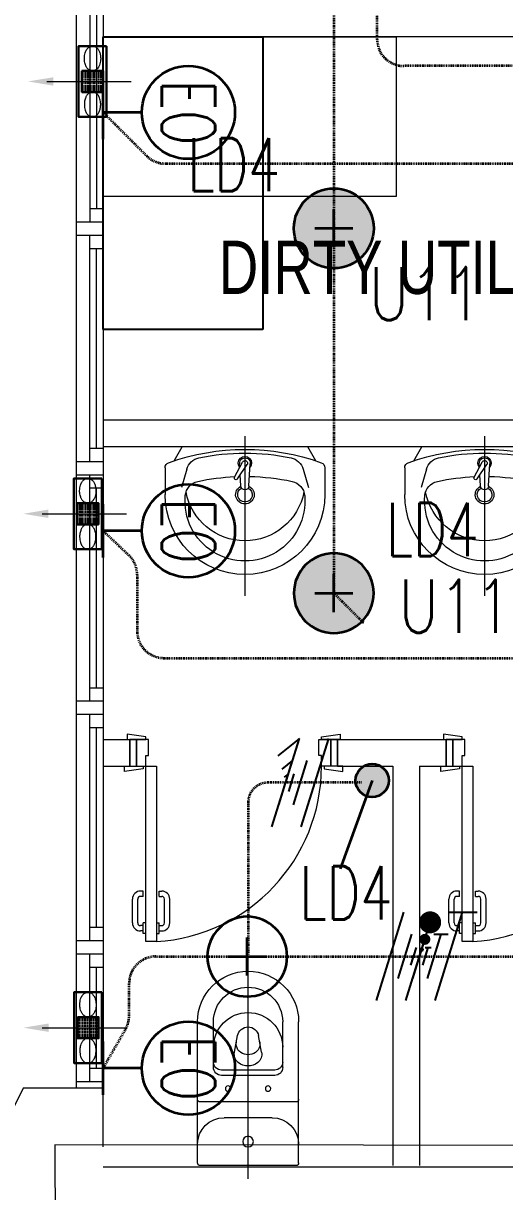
# Model space of a CAD drawing. Extents: x -12260 to 184725, y -29287 to 19916.
# Drawn here: x -1814 to -6, y 1472 to 5860 of the extents above; entities that cross this region are included whole.
import ezdxf
from ezdxf.enums import TextEntityAlignment as Align

# ---------------------------------------------------------------- set-up
doc = ezdxf.new("R2010")
doc.units = 0
doc.header["$LTSCALE"] = 0.25
doc.linetypes.add('DASHDOT', pattern=[25.4, 12.7, -6.35, 0, -6.35])
doc.linetypes.add('DASHED2', pattern=[9.525, 6.35, -3.175])
for name, color, linetype, lineweight in [('01-First Floor-FUR$0$72_EGR_BASE_TEXT', 252, 'Continuous', 5), ('01-First Floor-FUR$0$Aluminum', 251, 'Continuous', 5), ('01-First Floor-FUR$0$C-HYDR-CTCH', 251, 'Continuous', 5), ('01-First Floor-FUR$0$LOADING', 253, 'Continuous', 5), ('01-First Floor-FUR$0$SANIT', 250, 'Continuous', 5), ('01-First Floor-FUR$0$Structure', 251, 'Continuous', 5), ('01-First Floor-FUR$0$Walls', 251, 'Continuous', 5), ('01-First Floor-FUR$0$Wooden Joinery', 251, 'Continuous', 5), ('E-LITE-CIRC', 6, 'Continuous', 25), ('E-LITE-CIRC-NUMB', 6, 'Continuous', 25), ('E-LITE-CLNG @ 100', 150, 'Continuous', 35), ('E-LITE-CLNG-CNDT', 6, 'DASHDOT', 35), ('E-LITE-CTRL', 6, 'Continuous', 25), ('E-LITE-IDEN', 6, 'Continuous', 25), ('E-LITE-SWCH @ 100', 3, 'Continuous', 35), ('E-POWR-CIRC-NUMB', 6, 'Continuous', 25), ('E-POWR-WALL @ 100', 4, 'Continuous', 35), ('E-POWR-WIRE', 6, 'Continuous', 25), ('E-POWR-WIRE @ 100', 6, 'Continuous', 25), ('E-POWR-WIRE @ 20', 6, 'Continuous', 25), ('E-POWR-WIRE @ 50', 6, 'Continuous', 25)]:
    doc.layers.add(name, color=color, linetype=linetype, lineweight=lineweight)
for name, color, linetype in [('01-First Floor-FUR$0$FALSE CEILING', 251, 'Continuous'), ('E-POWR-IDEN', 101, 'Continuous'), ('MC-EX-EQPM', 2, 'Continuous')]:
    doc.layers.add(name, color=color, linetype=linetype)
doc.styles.add('01-First Floor-FUR$0$X3G_ENTITY_9EC9', font='swisscl.ttf', dxfattribs={"height": 0.2})
doc.styles.add('DC_SIMPLEX', font='SIMPLEX.shx', dxfattribs={"width": 0.7})

# ---------------------------------------------------------------- blocks, each defined once
blk = doc.blocks.new('DC_LT-CL-Point')
for p, q in [((0, -0.711), (0, 0.711)), ((0.711, 0), (-0.711, 0))]:
    blk.add_line(p, q)
blk.add_circle((0, 0), 1.5)
at = {"layer": 'E-LITE-CIRC-NUMB', "style": 'DC_SIMPLEX', "width": 0.7, "flags": 8}
blk.add_attdef('CIRCUIT', text='', height=2, rotation=360, dxfattribs=at).set_placement((-3.364, 1.5), align=Align.RIGHT)
at = {"layer": 'E-LITE-CTRL', "style": 'DC_SIMPLEX', "width": 0.7, "flags": 8}
blk.add_attdef('CONTROL', (3.364, -3.498), '', height=2, rotation=360, dxfattribs=at)
at = {"layer": 'E-LITE-IDEN', "style": 'DC_SIMPLEX', "width": 0.7, "flags": 8}
blk.add_attdef('TYPE', (3.364, 1.5), '', height=2, rotation=360, dxfattribs=at)
blk = doc.blocks.new('*U37')
blk.add_hatch(color=256).paths.add_polyline_path([(0.625, 0.625, 1), (-0.625, 0.625, 1)])
blk.add_line((0, 0.625), (1.2, 3.947))
blk.add_circle((0, 0.625), 0.625)
at = {"layer": 'E-LITE-CTRL', "style": 'DC_SIMPLEX', "width": 0.7, "flags": 8}
blk.add_attdef('CONTROL', (-26.627, -10.116), '', height=2, rotation=360, dxfattribs=at)
at = {"layer": 'E-LITE-IDEN', "style": 'DC_SIMPLEX', "width": 0.7, "flags": 8}
blk.add_attdef('TYPE', text='', height=2, rotation=360, dxfattribs=at).set_placement((-31.991, -10.116), align=Align.RIGHT)
blk = doc.blocks.new('*U305')
h = blk.add_hatch(color=254)
h.dxf.hatch_style = 1
edge = h.paths.add_edge_path()
edge.add_arc((0, 0), 1.5, 0, 360)
for p, q in [((0, -0.711), (0, 0.711)), ((0.711, 0), (-0.711, 0))]:
    blk.add_line(p, q)
blk.add_circle((0, 0), 1.5)
at = {"layer": 'E-LITE-CIRC-NUMB', "style": 'DC_SIMPLEX', "width": 0.7, "flags": 8}
blk.add_attdef('CIRCUIT', text='', height=2, rotation=360, dxfattribs=at).set_placement((-3.364, 1.5), align=Align.RIGHT)
at = {"layer": 'E-LITE-CTRL', "style": 'DC_SIMPLEX', "width": 0.7, "flags": 8}
blk.add_attdef('CONTROL', (3.364, -3.498), '', height=2, rotation=360, dxfattribs=at)
at = {"layer": 'E-LITE-IDEN', "style": 'DC_SIMPLEX', "width": 0.7, "flags": 8}
blk.add_attdef('TYPE', (3.364, 1.5), '', height=2, rotation=360, dxfattribs=at)
blk = doc.blocks.new('*U304')
h = blk.add_hatch(color=254)
h.dxf.hatch_style = 1
edge = h.paths.add_edge_path()
edge.add_arc((0, 0), 1.5, 0, 360)
for p, q in [((0, -0.711), (0, 0.711)), ((0.711, 0), (-0.711, 0))]:
    blk.add_line(p, q)
blk.add_circle((0, 0), 1.5)
at = {"layer": 'E-LITE-CIRC-NUMB', "style": 'DC_SIMPLEX', "width": 0.7, "flags": 8}
blk.add_attdef('CIRCUIT', text='', height=2, rotation=360, dxfattribs=at).set_placement((-3.364, 1.5), align=Align.RIGHT)
at = {"layer": 'E-LITE-CTRL', "style": 'DC_SIMPLEX', "width": 0.7, "flags": 8}
blk.add_attdef('CONTROL', (3.364, -3.498), '', height=2, rotation=360, dxfattribs=at)
at = {"layer": 'E-LITE-IDEN', "style": 'DC_SIMPLEX', "width": 0.7, "flags": 8}
blk.add_attdef('TYPE', (3.364, 1.5), '', height=2, rotation=360, dxfattribs=at)
blk = doc.blocks.new('*U44')
for p, q in [((-1.617, -1.658), (-0.587, 1.663)), ((-0.515, -1.66), (0.515, 1.66)), ((0.587, -1.663), (1.617, 1.658)), ((1.078, 1.659), (2.157, 1.657))]:
    blk.add_line(p, q)
at = {"const_width": 0.414}
blk.add_lwpolyline([(0.19, 1.278, 1), (0.604, 1.277, 1)], format="xyb", close=True, dxfattribs=at)
blk = doc.blocks.new('*U740')
at = {"layer": 'E-POWR-WIRE @ 100', "xscale": 100, "yscale": 100, "zscale": 100}
blk.add_blockref('*U44', (-325.7, 2355.9, 0), dxfattribs=at)
at = {"layer": 'E-POWR-WIRE @ 20', "xscale": 20, "yscale": 20, "zscale": 20}
blk.add_blockref('*U44', (-325.7, 2355.9, 0), dxfattribs=at)
at = {"layer": 'E-POWR-WIRE @ 50', "xscale": 50, "yscale": 50, "zscale": 50}
blk.add_blockref('*U44', (-325.7, 2355.9, 0), dxfattribs=at)
blk = doc.blocks.new('*U46')
for p, q in [((-0.515, -1.66), (0.515, 1.66)), ((0.515, 1.66), (-0.287, 1.001)), ((0.587, -1.663), (1.617, 1.658))]:
    blk.add_line(p, q)
blk = doc.blocks.new('*U757')
at = {"layer": 'E-POWR-WIRE @ 100', "xscale": 100, "yscale": 100, "zscale": 100}
blk.add_blockref('*U46', (-828.7, 3008.6), dxfattribs=at)
at = {"layer": 'E-POWR-WIRE @ 20', "xscale": 20, "yscale": 20, "zscale": 20}
blk.add_blockref('*U46', (-828.7, 3008.6), dxfattribs=at)
at = {"layer": 'E-POWR-WIRE @ 50', "xscale": 50, "yscale": 50, "zscale": 50}
blk.add_blockref('*U46', (-828.7, 3008.6), dxfattribs=at)
blk = doc.blocks.new('*U180')
at = {"layer": 'MC-EX-EQPM', "lineweight": 9}
blk.add_hatch(color=15, dxfattribs=at).paths.add_polyline_path([(15.7, 160.3), (-15.7, 160.3), (0, 254.8)], flags=0)
at = {"layer": 'MC-EX-EQPM', "color": 15, "lineweight": 9}
blk.add_line((0, 183.8), (0, -132.9), dxfattribs=at)
at = {"layer": 'MC-EX-EQPM', "color": 2, "linetype": 'DASHED2', "lineweight": 30, "ltscale": 2.5}
for p, q in [((-32.6, 52.3), (-32.6, -27.5)), ((-26.4, 52.3), (-26.4, -27.5)), ((-17.2, 52.3), (-17.2, -27.5)), ((-6.9, 52.3), (-6.9, -27.5)), ((6.9, 52.3), (6.9, -27.5)), ((17.2, 52.3), (17.2, -27.5)), ((26.4, 52.3), (26.4, -27.5)), ((32.6, 52.3), (32.6, -27.5))]:
    blk.add_line(p, q, dxfattribs=at)
at = {"layer": 'MC-EX-EQPM', "color": 5, "lineweight": 30, "ltscale": 2.5}
blk.add_lwpolyline([(-133, -39.8), (133, -39.8), (133, 64.7), (-133, 64.7)], close=True, dxfattribs=at)
at = {"layer": 'MC-EX-EQPM', "color": 1, "lineweight": 30, "ltscale": 2.5}
blk.add_lwpolyline([(-39.9, 52.3), (39.9, 52.3), (39.9, -27.5), (-39.9, -27.5)], close=True, dxfattribs=at)
at = {"layer": 'MC-EX-EQPM', "color": 2, "lineweight": 9}
for points, knots in [([(-39.9, 12.4), (-39.9, 13.7), (-40, 14.9), (-40.4, 17.4), (-40.7, 18.6), (-41.5, 20.9), (-42, 22), (-43, 24), (-43.6, 25), (-44.9, 26.9), (-45.6, 27.7), (-47.4, 29.8), (-48.6, 31), (-51.1, 33), (-52.4, 34), (-55.1, 35.6), (-56.5, 36.4), (-59.4, 37.8), (-60.9, 38.4), (-65, 39.9), (-67.6, 40.7), (-73, 41.9), (-75.8, 42.3), (-81.5, 42.9), (-84.3, 43), (-90.7, 43), (-94.3, 42.7), (-101.2, 41.7), (-104.6, 40.9), (-110, 39.2), (-112.2, 38.4), (-116.4, 36.4), (-118.4, 35.3), (-121.7, 33.1), (-123.1, 32), (-125.6, 29.7), (-126.8, 28.4), (-128.8, 25.9), (-129.5, 24.7), (-130.9, 22.1), (-131.5, 20.8), (-132.4, 17.9), (-132.7, 16.4), (-133, 14), (-133, 13.2), (-133, 12.4)], [0, 0, 0, 0, 0.083152, 0.083152, 0.166304, 0.166304, 0.249457, 0.249457, 0.332609, 0.332609, 0.415761, 0.415761, 0.545395, 0.545395, 0.675028, 0.675028, 0.804662, 0.804662, 0.934296, 0.934296, 1.152782, 1.152782, 1.371268, 1.371268, 1.589754, 1.589754, 1.860357, 1.860357, 2.130959, 2.130959, 2.317705, 2.317705, 2.504451, 2.504451, 2.641391, 2.641391, 2.778331, 2.778331, 2.881554, 2.881554, 2.984776, 2.984776, 3.087999, 3.087999, 3.141593, 3.141593, 3.141593, 3.141593]), ([(-133, 12.4), (-133, 11.7), (-133, 10.9), (-132.7, 8.6), (-132.4, 7.1), (-131.5, 4.3), (-131, 2.9), (-129.6, 0.3), (-128.9, -0.9), (-127.2, -3.1), (-126.3, -4.1), (-124.4, -6), (-123.5, -6.8), (-121.4, -8.4), (-120.4, -9.1), (-117.5, -11), (-115.7, -11.9), (-111.8, -13.7), (-109.8, -14.4), (-105.7, -15.7), (-103.6, -16.2), (-99.3, -17.1), (-97.1, -17.4), (-90.1, -18.2), (-85.3, -18.3), (-77.2, -17.7), (-74, -17.2), (-67.7, -15.9), (-64.6, -15), (-59.7, -13.1), (-57.7, -12.2), (-54, -10.1), (-52.2, -9), (-49.2, -6.7), (-48, -5.6), (-45.8, -3.2), (-44.7, -1.9), (-43.1, 0.7), (-42.4, 1.9), (-41.3, 4.5), (-40.8, 5.9), (-40.2, 8.8), (-40, 10.2), (-39.9, 12), (-39.9, 12.2), (-39.9, 12.4)], [3.141593, 3.141593, 3.141593, 3.141593, 3.191222, 3.191222, 3.294445, 3.294445, 3.397668, 3.397668, 3.500891, 3.500891, 3.604114, 3.604114, 3.707337, 3.707337, 3.810559, 3.810559, 3.981855, 3.981855, 4.15315, 4.15315, 4.324446, 4.324446, 4.495741, 4.495741, 4.865323, 4.865323, 5.117184, 5.117184, 5.369044, 5.369044, 5.542485, 5.542485, 5.715925, 5.715925, 5.843378, 5.843378, 5.97083, 5.97083, 6.069787, 6.069787, 6.168745, 6.168745, 6.267702, 6.267702, 6.283185, 6.283185, 6.283185, 6.283185]), ([(39.9, 12.4), (39.9, 13.7), (40, 14.9), (40.4, 17.4), (40.7, 18.6), (41.5, 20.9), (42, 22), (43, 24), (43.6, 25), (44.9, 26.9), (45.6, 27.7), (47.4, 29.8), (48.6, 31), (51.1, 33), (52.4, 34), (55.1, 35.6), (56.5, 36.4), (59.4, 37.8), (60.9, 38.4), (65, 39.9), (67.6, 40.7), (73, 41.9), (75.8, 42.3), (81.5, 42.9), (84.3, 43), (90.7, 43), (94.3, 42.7), (101.2, 41.7), (104.6, 40.9), (110, 39.2), (112.2, 38.4), (116.4, 36.4), (118.4, 35.3), (121.7, 33.1), (123.1, 32), (125.6, 29.7), (126.8, 28.4), (128.8, 25.9), (129.5, 24.7), (130.9, 22.1), (131.5, 20.8), (132.4, 17.9), (132.7, 16.4), (133, 14), (133, 13.2), (133, 12.4)], [0, 0, 0, 0, 0.083152, 0.083152, 0.166304, 0.166304, 0.249457, 0.249457, 0.332609, 0.332609, 0.415761, 0.415761, 0.545395, 0.545395, 0.675028, 0.675028, 0.804662, 0.804662, 0.934296, 0.934296, 1.152782, 1.152782, 1.371268, 1.371268, 1.589754, 1.589754, 1.860357, 1.860357, 2.130959, 2.130959, 2.317705, 2.317705, 2.504451, 2.504451, 2.641391, 2.641391, 2.778331, 2.778331, 2.881554, 2.881554, 2.984776, 2.984776, 3.087999, 3.087999, 3.141593, 3.141593, 3.141593, 3.141593]), ([(133, 12.4), (133, 11.7), (133, 10.9), (132.7, 8.6), (132.4, 7.1), (131.5, 4.3), (131, 2.9), (129.6, 0.3), (128.9, -0.9), (127.2, -3.1), (126.3, -4.1), (124.4, -6), (123.5, -6.8), (121.4, -8.4), (120.4, -9.1), (117.5, -11), (115.7, -11.9), (111.8, -13.7), (109.8, -14.4), (105.7, -15.7), (103.6, -16.2), (99.3, -17.1), (97.1, -17.4), (90.1, -18.2), (85.3, -18.3), (77.2, -17.7), (74, -17.2), (67.7, -15.9), (64.6, -15), (59.7, -13.1), (57.7, -12.2), (54, -10.1), (52.2, -9), (49.2, -6.7), (48, -5.6), (45.8, -3.2), (44.7, -1.9), (43.1, 0.7), (42.4, 1.9), (41.3, 4.5), (40.8, 5.9), (40.2, 8.8), (40, 10.2), (39.9, 12), (39.9, 12.2), (39.9, 12.4)], [3.141593, 3.141593, 3.141593, 3.141593, 3.191222, 3.191222, 3.294445, 3.294445, 3.397668, 3.397668, 3.500891, 3.500891, 3.604114, 3.604114, 3.707337, 3.707337, 3.810559, 3.810559, 3.981855, 3.981855, 4.15315, 4.15315, 4.324446, 4.324446, 4.495741, 4.495741, 4.865323, 4.865323, 5.117184, 5.117184, 5.369044, 5.369044, 5.542485, 5.542485, 5.715925, 5.715925, 5.843378, 5.843378, 5.97083, 5.97083, 6.069787, 6.069787, 6.168745, 6.168745, 6.267702, 6.267702, 6.283185, 6.283185, 6.283185, 6.283185])]:
    blk.add_open_spline(points, degree=3, knots=knots, dxfattribs=at)
blk = doc.blocks.new('*U185')
for p, q in [((0, -1), (0, 1)), ((1.45, 0), (0, 0))]:
    blk.add_line(p, q)
blk.add_circle((3.2, 0), 1.75)
at = {"layer": 'E-POWR-CIRC-NUMB', "style": 'DC_SIMPLEX', "width": 0.7, "flags": 8}
blk.add_attdef('CIRCUIT', (3.364, 5.671), '', height=2, rotation=360, dxfattribs=at)
at = {"layer": 'E-POWR-IDEN', "style": 'DC_SIMPLEX', "width": 0.7, "flags": 8}
blk.add_attdef('TYPE', text='', height=2, rotation=270, dxfattribs=at).set_placement((3.2, 0), align=Align.MIDDLE_CENTER)
blk = doc.blocks.new('01-First Floor-FUR$0$A$C72370EFE')
at = {"layer": '01-First Floor-FUR$0$Wooden Joinery'}
for p, q in [((-0.01, -0.04), (-0.02, -0.04)), ((-0.01, -0.03), (-0.01, -0.07)), ((0, -0.03), (-0.01, -0.03)), ((0.04, -0.03), (0.05, -0.03)), ((0.05, -0.03), (0.05, -0.07)), ((0.05, -0.04), (0.06, -0.04)), ((-0.05, -0.07), (-0.05, -0.16)), ((-0.03, -0.07), (-0.03, -0.16)), ((-0.01, -0.06), (-0.02, -0.06)), ((0, -0.07), (-0.01, -0.07)), ((0.04, -0.07), (0.05, -0.07)), ((0.05, -0.06), (0.06, -0.06)), ((0.07, -0.07), (0.07, -0.16)), ((0.09, -0.07), (0.09, -0.16)), ((-0.01, -0.17), (-0.02, -0.17)), ((-0.01, -0.17), (-0.01, -0.19)), ((0.05, -0.17), (0.06, -0.17)), ((0.05, -0.17), (0.05, -0.19)), ((-0.01, -0.19), (-0.02, -0.19)), ((0.05, -0.19), (0.06, -0.19))]:
    blk.add_line(p, q, dxfattribs=at)
for centre, radius, start, end in [((-0.02, -0.07), 0.03, 90, 180), ((0.06, -0.07), 0.03, 0, 90), ((-0.02, -0.07), 0.01, 90, 180), ((0.06, -0.07), 0.01, 0, 90), ((-0.02, -0.16), 0.03, 180, 270), ((-0.02, -0.16), 0.01, 180, 270), ((0.06, -0.16), 0.01, 270, 0), ((0.06, -0.16), 0.03, 270, 0)]:
    blk.add_arc(centre, radius, start, end, dxfattribs=at)
blk = doc.blocks.new('01-First Floor-FUR$0$A$C268A7CF0')
at = {"layer": '01-First Floor-FUR$0$Wooden Joinery'}
for points in [[(80, 758.8), (80, 768.8), (10, 778.8), (10, 758.8)], [(740, 758.8), (740, 768.8), (810, 778.8), (810, 758.8)], [(70, 658.8), (70, 648.8), (0, 638.8), (0, 658.8)], [(120, 658.8), (120, 0), (80, 0), (80, 658.8)], [(750, 658.8), (750, 648.8), (820, 638.8), (820, 658.8)]]:
    blk.add_lwpolyline(points, close=True, dxfattribs=at)
for points in [[(45, 658.8), (45, 758.8), (20, 758.8), (20, 658.8), (45, 658.8)], [(45, 658.8), (80, 658.8), (80, 698.8), (90, 698.8), (90, 758.8), (45, 758.8), (45, 658.8)], [(775, 658.8), (740, 658.8), (740, 698.8), (730, 698.8), (730, 758.8), (775, 758.8), (775, 658.8)], [(775, 658.8), (775, 758.8), (800, 758.8), (800, 658.8), (775, 658.8)]]:
    blk.add_lwpolyline(points, dxfattribs=at)
blk.add_arc((80, 658.8), 660, 273.4748, 0, dxfattribs=at)
at = {"layer": '01-First Floor-FUR$0$Wooden Joinery', "xscale": 999.9999999998854, "yscale": 999.9999999998854, "zscale": 999.9999999998854, "rotation": 180}
blk.add_blockref('01-First Floor-FUR$0$A$C72370EFE', (120, 0), dxfattribs=at)
blk = doc.blocks.new('01-First Floor-FUR$0$lav-manta 60')
at = {"layer": '01-First Floor-FUR$0$SANIT'}
for p, q in [((-0.2658, -0.0529), (-0.2358, 0)), ((-0.2358, 0), (0.2358, 0)), ((0, 0.04), (0, -0.56)), ((0.2658, -0.0529), (0.2358, 0)), ((-0.3, -0.0789), (-0.3, -0.18)), ((-0.2185, -0.0841), (-0.2383, -0.1537)), ((-0.015, -0.1473), (-0.0199, -0.064)), ((0.0274, -0.121), (-0.0078, -0.0673)), ((0.0389, -0.1142), (0.0087, -0.0575)), ((0.0191, -0.077), (0.0199, -0.064)), ((0.2185, -0.0841), (0.2383, -0.1537)), ((0.3, -0.0789), (0.3, -0.18)), ((0.015, -0.1473), (0.0174, -0.1057))]:
    blk.add_line(p, q, dxfattribs=at)
for centre, radius, start, end in [((0, -0.8557), 0.8457, 70.1771, 109.8229), ((-0.1608, -0.1006), 0.06, 101.8086, 164.0794), ((0, -0.8696), 0.8457, 78.1914, 101.8086), ((0, -0.0617), 0.025, 320.7474, 220.368), ((0, -0.0617), 0.02, 353.2671, 186.682), ((0.1608, -0.1006), 0.06, 15.9206, 78.1914), ((-0.28, -0.0789), 0.02, 109.8229, 180), ((0, -0.0617), 0.00966, 25.4127, 215.9577), ((0.28, -0.0789), 0.02, 0, 70.1771), ((-0.1645, -0.189), 0.06, 102.0883, 174.8142), ((0, -0.9572), 0.8457, 91.1572, 102.0883), ((0, -0.9572), 0.8457, 88.5486, 88.844), ((0.0332, -0.1176), 0.00666, 210.6852, 30.6852), ((0, -0.9572), 0.8457, 77.9117, 87.4274), ((0.1645, -0.189), 0.06, 5.1858, 77.9117), ((0, -0.1282), 0.2252, 190.6097, 349.3903), ((0, -0.18), 0.035, 115.3106, 64.6894), ((0, -0.18), 0.0275, 117.1496, 62.8504), ((0, -0.1473), 0.015, 180, 0), ((0, -0.18), 0.3, 180, 0), ((0, -0.2039), 0.2252, 174.8142, 5.1858)]:
    blk.add_arc(centre, radius, start, end, dxfattribs=at)
blk = doc.blocks.new('01-First Floor-FUR$0$WC manta')
at = {"layer": '01-First Floor-FUR$0$SANIT'}
for p, q in [((-0.13, 0.18), (-0.13, -0.18)), ((-0.12, 0.19), (0.41, 0.19)), ((0.109, 0.18), (0.109, -0.18)), ((0.05, 0.09), (0.05, -0.09)), ((0.209, 0.1), (0.209, -0.1)), ((0.229, 0.1), (0.229, -0.1)), ((0.239, 0.13), (0.41, 0.13)), ((0.2955, 0.051), (0.3581, 0.0393)), ((-0.18, 0), (0.65, 0)), ((0.2955, -0.051), (0.3581, -0.0393)), ((0.239, -0.13), (0.41, -0.13)), ((-0.12, -0.19), (0.41, -0.19))]:
    blk.add_line(p, q, dxfattribs=at)
for centre, radius in [((0.159, 0.0752), 0.01), ((-0.04, 0), 0.02), ((0.159, -0.0753), 0.01)]:
    blk.add_circle(centre, radius, dxfattribs=at)
for centre, radius, start, end in [((-0.12, 0.18), 0.01, 90, 180), ((-0.05, 0.09), 0.1, 0, 90), ((0.119, 0.18), 0.01, 90, 180), ((0.41, 0), 0.19, 270, 90), ((0.239, 0.1), 0.03, 90, 180), ((0.259, 0.1), 0.03, 90, 180), ((0.3147, 0), 0.13, 270, 90), ((0.41, 0), 0.13, 270, 90), ((0.2882, 0.0117), 0.04, 79.4289, 141.525), ((0.3271, 0.0044), 0.04, 79.4289, 166.4176), ((0.3029, 0), 0.0588, 141.525, 218.475), ((0.3454, 0), 0.0588, 166.4176, 193.5824), ((0.3507, 0), 0.04, 280.5711, 79.4289), ((0.2882, -0.0117), 0.04, 218.475, 280.5711), ((0.3271, -0.0044), 0.04, 193.5824, 280.5711), ((-0.05, -0.09), 0.1, 270, 0), ((0.239, -0.1), 0.03, 180, 270), ((0.259, -0.1), 0.03, 180, 270), ((-0.12, -0.18), 0.01, 180, 270), ((0.119, -0.18), 0.01, 180, 270)]:
    blk.add_arc(centre, radius, start, end, dxfattribs=at)
blk = doc.blocks.new('01-First Floor-FUR$0$cabinet')
at = {"layer": '01-First Floor-FUR$0$LOADING'}
for p, q in [((-73442.3, -98322.6, 0), (-73442.3, -97222.6, 0)), ((-73442.3, -97222.6, 0), (-72842.3, -97222.6, 0)), ((-72842.3, -97222.6, 0), (-72842.3, -98322.6, 0)), ((-72842.3, -98322.6, 0), (-73442.3, -98322.6, 0))]:
    blk.add_line(p, q, dxfattribs=at)
blk = doc.blocks.new('01-First Floor-FUR')
at = {"layer": '01-First Floor-FUR$0$Aluminum'}
for p, q in [((-1614, 1860.8), (-1614, 8540)), ((-1514, 8540), (-1514, 1860.8)), ((-1564, 5965), (-1564, 5115)), ((-1539, 5915), (-1539, 5165)), ((-1564, 5165), (-1514, 5165)), ((-1614, 5115), (-1514, 5115)), ((-1614, 5065), (-1514, 5065)), ((-1564, 4215), (-1564, 5065)), ((-1564, 5015), (-1514, 5015)), ((-1539, 4265), (-1539, 5015)), ((-1564, 4265), (-1514, 4265)), ((-1614, 4215), (-1514, 4215)), ((-1614, 4165), (-1514, 4165)), ((-1564, 3315), (-1564, 4165)), ((-1564, 4115), (-1514, 4115)), ((-1539, 3365), (-1539, 4115)), ((-1564, 3365), (-1514, 3365)), ((-1614, 3315), (-1514, 3315)), ((-1614, 3265), (-1514, 3265)), ((-1564, 2415), (-1564, 3265)), ((-1564, 3215), (-1514, 3215)), ((-1539, 2465), (-1539, 3215)), ((-1564, 2465), (-1514, 2465)), ((-1614, 2415), (-1514, 2415)), ((-1614, 2365), (-1514, 2365)), ((-1564, 1885.8), (-1564, 2365)), ((-1564, 2315), (-1514, 2315)), ((-1539, 1935.8), (-1539, 2315)), ((-1564, 1935.8), (-1514, 1935.8)), ((-1614, 1885.8), (-1514, 1885.8))]:
    blk.add_line(p, q, dxfattribs=at)
at = {"layer": '01-First Floor-FUR$0$C-HYDR-CTCH', "elevation": 0, "flags": 128}
blk.add_lwpolyline([(-1695, 1647.6), (-1683.7, -1243.9), (1794.1, -1247.6), (1782.8, 1643.9), (-1695, 1647.6)], dxfattribs=at)
at = {"layer": '01-First Floor-FUR$0$FALSE CEILING'}
for p, q in [((-1514, 4710, -0.1), (-1514, 5810, -0.1)), ((-1514, 5810, -0.1), (-914, 5810, -0.1)), ((-914, 5810, -0.1), (-914, 4710, -0.1)), ((-914, 4710, -0.1), (-1514, 4710, -0.1))]:
    blk.add_line(p, q, dxfattribs=at)
at = {"layer": '01-First Floor-FUR$0$Structure'}
blk.add_lwpolyline([(-1514, 1565), (1636, 1565), (1636, 535)], dxfattribs=at)
at = {"layer": '01-First Floor-FUR$0$Walls'}
for p, q in [((1951, 5810), (-1514, 5810)), ((-1514, 4370), (-1514, 4270)), ((1951, 4370), (-1514, 4370)), ((1951, 4270), (-1514, 4270)), ((-1514, 3170), (-1414, 3170)), ((-1414, 3070), (-1414, 3170)), ((-634, 3170), (-225.7, 3170)), ((-634, 3070), (-634, 3170)), ((-225.7, 3070), (-225.7, 3170)), ((-1514, 3070), (-1414, 3070)), ((-634, 3070), (-425.7, 3070)), ((-425.7, 3070), (-425.7, 1570)), ((-325.7, 3070), (-325.7, 1570)), ((-325.7, 3070), (-225.7, 3070))]:
    blk.add_line(p, q, dxfattribs=at)
blk.add_lwpolyline([(-1514, 1640), (-1514, 1860.8), (-1814, 1860.8), (-3388.7, -1288.6)], dxfattribs=at)
at = {"layer": '01-First Floor-FUR$0$SANIT', "xscale": -1000.000000000223, "yscale": 1000.000000000223, "zscale": 1000.000000000223}
for p in [(-981.5, 4270), (-81.5, 4270)]:
    blk.add_blockref('01-First Floor-FUR$0$lav-manta 60', p, dxfattribs=at)
at = {"layer": '01-First Floor-FUR$0$SANIT', "xscale": -999.9999999999995, "yscale": 999.9999999999995, "zscale": 999.9999999999995, "rotation": 270}
blk.add_blockref('01-First Floor-FUR$0$WC manta', (-969.8, 1700), dxfattribs=at)
at = {"layer": '01-First Floor-FUR$0$Walls', "rotation": 89.99999999999562}
blk.add_blockref('01-First Floor-FUR$0$cabinet', (-98736.6, 78652.3, 0), dxfattribs=at)
at = {"layer": '01-First Floor-FUR$0$Wooden Joinery'}
for p in [(-1434, 2411.2), (-245.7, 2411.2)]:
    blk.add_blockref('01-First Floor-FUR$0$A$C268A7CF0', p, dxfattribs=at)
at = {"layer": '01-First Floor-FUR$0$72_EGR_BASE_TEXT', "insert": (161.9, 5043.8, -0.1), "char_height": 200, "attachment_point": 2, "style": '01-First Floor-FUR$0$X3G_ENTITY_9EC9'}
blk.add_mtext('DIRTY UTILITY / JANITOR', dxfattribs=at)

msp = doc.modelspace()

# ---------------------------------------------------------------- linework, layer by layer
at = {"layer": 'E-LITE-CLNG-CNDT', "color": 1}
msp.add_lwpolyline([(-647.8, 6460), (-647.8, 3720)], dxfattribs=at)
msp.add_lwpolyline([(2368.9, 5390.8), (2129.3, 5665.6, 0.216773), (2053.9, 5699.9), (-385, 5699.9, -0.414214), (-485, 5799.9), (-485, 6138, 0.126235), (-497.3, 6186.1), (-647.8, 6460)], format="xyb", dxfattribs=at)
at = {"layer": 'E-LITE-CLNG-CNDT'}
for points in [[(-1514, 5525.6), (-1351.1, 5362.7, 0.198912), (-1280.3, 5333.4), (810.3, 5333.4, -0.198912), (863.3, 5311.4), (1084.9, 5089.8)], [(-1514, 3954.2), (-1417.1, 3861.7, -0.205004), (-1386.2, 3789.4), (-1386.2, 3576.4, 0.414214), (-1286.2, 3476.4), (810.1, 3476.4, 0.198912), (863.1, 3498.4), (1084.7, 3720)], [(-543.5, 3008.5), (-894.8, 3008.5, 0.414214), (-969.8, 2933.5), (-969.8, 2348.8)], [(-1514, 1935.8), (-1429.9, 2081.6, 0.131652), (-1416.5, 2131.6), (-1416.5, 2255, -0.414214), (-1316.5, 2355), (-972.9, 2355)]]:
    msp.add_lwpolyline(points, format="xyb", dxfattribs=at)
for points in [[(-647.8, 3720), (-536.9, 3609.2)], [(-972.9, 2355), (1409.9, 2355)]]:
    msp.add_lwpolyline(points, dxfattribs=at)

# ---------------------------------------------------------------- block references
at = {"layer": 'E-LITE-CLNG @ 100'}
ref = msp.add_blockref('*U304', (-647.8, 5090), dxfattribs=dict(at, xscale=99.99999999999999, yscale=99.99999999999999, zscale=99.99999999999999))
ref.add_attrib('TYPE', 'LD4', (-1197.5, 5229.3), dxfattribs={"layer": 'E-LITE-IDEN', "height": 200, "style": 'DC_SIMPLEX', "width": 0.7, "flags": 8})
ref = msp.add_blockref('*U305', (-647.8, 3720), dxfattribs=dict(at, xscale=-99.99999999999999, yscale=99.99999999999999, zscale=99.99999999999999))
ref.add_attrib('TYPE', 'LD4', (-451.4, 3859.3), dxfattribs={"layer": 'E-LITE-IDEN', "height": 200, "style": 'DC_SIMPLEX', "width": 0.7, "flags": 8})
ref = msp.add_blockref('DC_LT-CL-Point', (-972.9, 2355), dxfattribs=dict(at, xscale=-99.99999999999999, yscale=99.99999999999999, zscale=99.99999999999999))
ref.add_attrib('TYPE', 'LD4', (-776.5, 2494.3), dxfattribs={"layer": 'E-LITE-IDEN', "height": 200, "style": 'DC_SIMPLEX', "width": 0.7, "flags": 8})
at = {"layer": 'E-LITE-CLNG-CNDT'}
msp.add_blockref('01-First Floor-FUR', (0, 0), dxfattribs=at)
at = {"layer": 'E-LITE-SWCH @ 100', "xscale": 100, "yscale": 100, "zscale": 100, "rotation": 180}
msp.add_blockref('*U37', (-503.5, 3078.8), dxfattribs=at)
at = {"layer": 'E-POWR-WALL @ 100', "xscale": 100, "yscale": 100, "zscale": 100}
for p in [(-1514, 5525.6), (-1514, 3954.2), (-1514, 1935.8)]:
    msp.add_blockref('*U185', p, dxfattribs=at).add_auto_attribs({'TYPE': 'EO'})
at = {"layer": 'E-POWR-WIRE'}
for name in ['*U757', '*U740']:
    msp.add_blockref(name, (0, 0), dxfattribs=at)
at = {"layer": 'MC-EX-EQPM', "xscale": -1, "rotation": 90}
for p in [(-1541.5, 5641.8, -0.1), (-1541.5, 5641.8, -0.1), (-1541.5, 5641.8, -0.1), (-1559.4, 4018.1, -0.1), (-1559.4, 4018.1, -0.1), (-1559.4, 4018.1, -0.1), (-1558.7, 2088, -0.1), (-1558.7, 2088, -0.1), (-1558.7, 2088, -0.1)]:
    msp.add_blockref('*U180', p, dxfattribs=at)

# ---------------------------------------------------------------- texts
at = {"layer": 'E-LITE-CIRC', "style": 'DC_SIMPLEX', "width": 0.8}
for p in [(-515.6, 4744.7, 0), (-404.4, 3571.2, 0)]:
    msp.add_text('U11', height=200, rotation=0, dxfattribs=at).set_placement(p)

doc.saveas('drawing.dxf')
